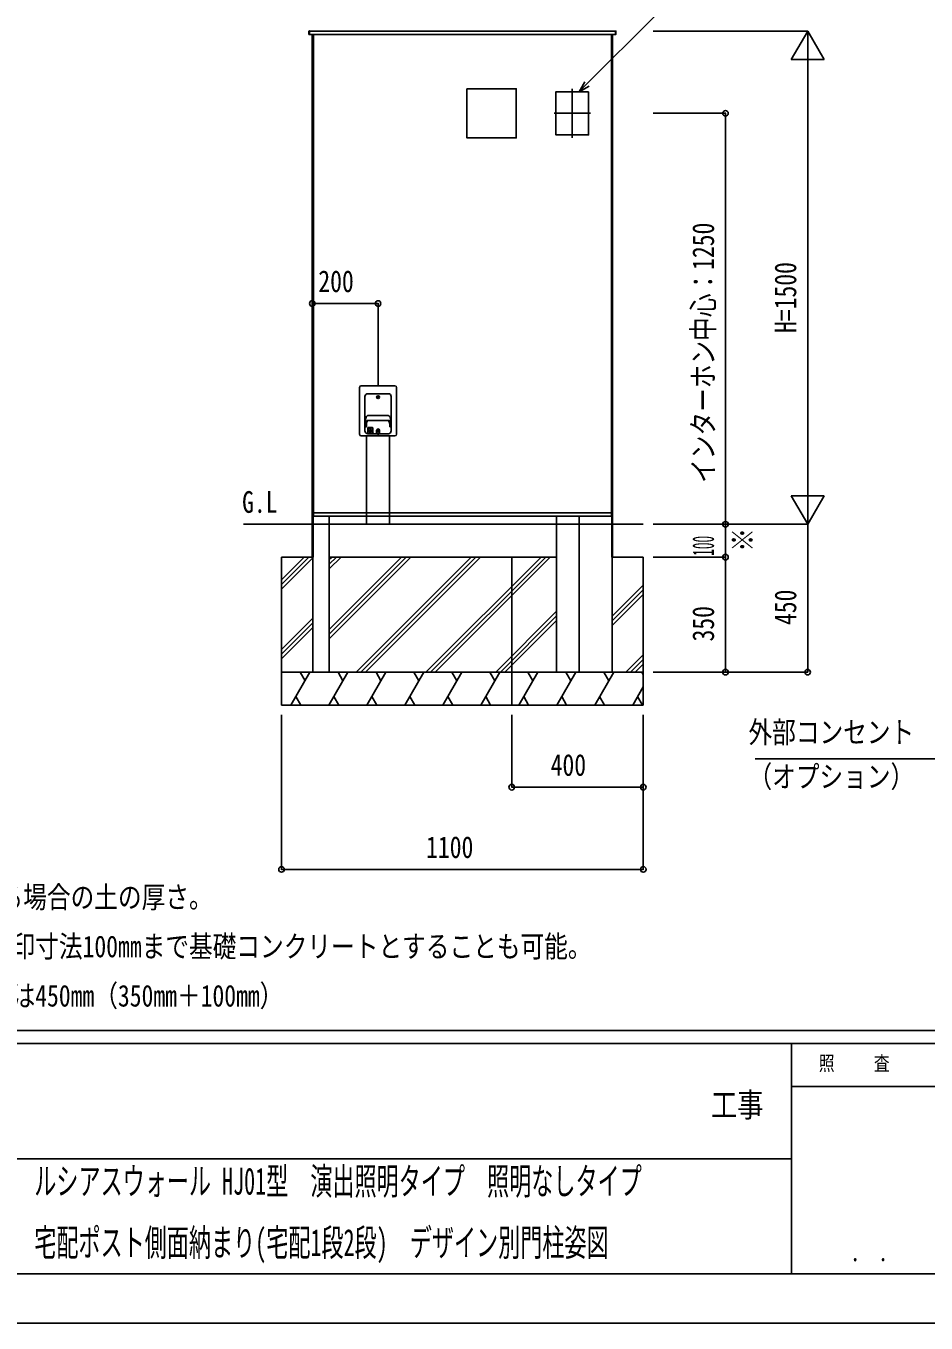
# Model space of a CAD drawing. Units: millimetres, scale not verified. Extents: x -8418 to 8410, y -5948 to 5940.
# Drawn here: x 262 to 2999, y -5940 to -1994 of the extents above; entities that cross this region are included whole.
import ezdxf
from ezdxf.enums import TextEntityAlignment as Align

# ---------------------------------------------------------------- set-up
doc = ezdxf.new("R2010")
doc.units = ezdxf.units.MM
doc.header["$LTSCALE"] = 30
for name, color, linetype in [('0-1_USER1', 3, 'Continuous'), ('0-3_YKK_13', 4, 'Continuous'), ('0-4_YKK_A1', 4, 'Continuous'), ('0-5_YKK_D', 6, 'Continuous'), ('0-6_YKK_ZWAK', 7, 'Continuous')]:
    doc.layers.add(name, color=color, linetype=linetype)
doc.styles.add('ＭＳ ゴシック', font='')
doc.styles.get('ＭＳ ゴシック').set_extended_font_data('MS Gothic')

msp = doc.modelspace()

# ---------------------------------------------------------------- linework, layer by layer
at = {"layer": '0-3_YKK_13'}
for p, q in [((1123.54, -2019.3), (1123.54, -2011.3)), ((2054.54, -2019.3), (2054.54, -2011.3)), ((1122.04, -2019.27), (1122.04, -2019.77)), ((1122.98, -2020.77), (1123.54, -2020.8)), ((1123.54, -2020.8), (1123.54, -2019.3)), ((1136.04, -2020.3), (1136.04, -3479.3)), ((2042.04, -3479.3), (2042.04, -2020.3)), ((2054.54, -2020.8), (2054.54, -2019.3)), ((2055.1, -2020.77), (2054.54, -2020.8)), ((2056.04, -2019.27), (2056.04, -2019.77)), ((1276.04, -3236.3), (1276.04, -3094.3)), ((1383.54, -3088.8), (1281.54, -3088.8)), ((1301.29, -3113.4), (1363.79, -3113.4)), ((1389.04, -3236.3), (1389.04, -3094.3)), ((1292.59, -3122.1), (1292.59, -3226.1)), ((1330.09, -3121.86), (1331.48, -3123.25)), ((1330.8, -3121.15), (1332.19, -3122.54)), ((1330.84, -3124.59), (1331.48, -3123.95)), ((1330.84, -3124.59), (1331.55, -3125.3)), ((1331.55, -3125.3), (1332.19, -3124.66)), ((1332.89, -3122.54), (1333.53, -3121.9)), ((1332.89, -3124.66), (1334.28, -3126.05)), ((1333.53, -3121.9), (1334.24, -3122.61)), ((1333.6, -3123.25), (1334.24, -3122.61)), ((1333.6, -3123.95), (1334.98, -3125.34)), ((1372.49, -3122.1), (1372.49, -3226.1)), ((1294.68, -3191.45), (1296.08, -3185.06)), ((1294.68, -3191.45), (1294.68, -3214.1)), ((1302.82, -3194.23), (1362.26, -3194.23)), ((1302.92, -3179.56), (1362.16, -3179.56)), ((1303.16, -3195.01), (1361.92, -3195.01)), ((1370.39, -3191.45), (1369, -3185.06)), ((1370.39, -3191.45), (1370.39, -3214.1)), ((1294.68, -3205.25), (1296.01, -3199.63)), ((1294.68, -3214.1), (1297.18, -3214.1)), ((1297.18, -3205.25), (1298.78, -3198.48)), ((1297.18, -3205.25), (1297.18, -3214.1)), ((1318.29, -3233.1), (1299.79, -3233.1)), ((1301.29, -3218.1), (1301.29, -3231.6)), ((1301.29, -3234.8), (1363.79, -3234.8)), ((1314.79, -3216.1), (1303.29, -3216.1)), ((1312.02, -3223.16), (1306.05, -3223.16)), ((1311.09, -3224.56), (1306.99, -3224.56)), ((1310.16, -3225.96), (1307.92, -3225.96)), ((1309.04, -3219.24), (1309.04, -3223.16)), ((1316.79, -3218.1), (1316.79, -3231.6)), ((1338.29, -3233.3), (1326.79, -3233.3)), ((1328.29, -3224.6), (1328.29, -3231.8)), ((1331.48, -3224.95), (1329.74, -3226.7)), ((1330.04, -3234.8), (1330.04, -3235.35)), ((1332.19, -3225.66), (1330.44, -3227.4)), ((1331.55, -3222.9), (1330.84, -3223.61)), ((1331.48, -3224.25), (1330.84, -3223.61)), ((1331.55, -3226.3), (1330.84, -3225.59)), ((1332.19, -3223.54), (1331.55, -3222.9)), ((1334.63, -3221.8), (1332.89, -3223.54)), ((1333.53, -3226.3), (1332.89, -3225.66)), ((1334.24, -3223.61), (1333.53, -3222.9)), ((1334.24, -3225.59), (1333.53, -3226.3)), ((1335.34, -3222.5), (1333.6, -3224.25)), ((1334.24, -3225.59), (1333.6, -3224.95)), ((1335.04, -3234.8), (1335.04, -3235.35)), ((1336.79, -3224.6), (1336.79, -3231.8)), ((1367.89, -3205.25), (1366.3, -3198.48)), ((1367.89, -3205.25), (1367.89, -3214.1)), ((1367.89, -3214.1), (1370.39, -3214.1)), ((1370.39, -3205.25), (1369.07, -3199.63)), ((1383.54, -3241.8), (1281.54, -3241.8)), ((1333.79, -3236.6), (1331.29, -3236.6))]:
    msp.add_line(p, q, dxfattribs=at)
for points in [[(1122.04, -2010.83), (1122.04, -2011.33), (1122.04, -2019.27)], [(1123.54, -2011.3), (1123.54, -2009.8), (1122.98, -2009.83)], [(2054.54, -2011.3), (2054.54, -2009.8), (2055.1, -2009.83)], [(2056.04, -2010.83), (2056.04, -2011.33), (2056.04, -2019.27)]]:
    msp.add_lwpolyline(points, dxfattribs=at)
for points in [[(1602.54, -2185.3), (1752.54, -2185.3), (1752.54, -2335.3), (1602.54, -2335.3)], [(1972.54, -2194.8), (1873.54, -2194.8), (1873.54, -2325.8), (1972.54, -2325.8)]]:
    msp.add_lwpolyline(points, close=True, dxfattribs=at)
for centre, radius in [((1332.54, -3123.6), 4.4), ((1332.54, -3123.6), 3), ((1309.04, -3222.6), 6.5), ((1332.54, -3224.6), 3.5)]:
    msp.add_circle(centre, radius, dxfattribs=at)
for centre, radius, start, end in [((1123.04, -2010.83), 1, 93.5, 180), ((2055.04, -2010.83), 1, 0, 86.5), ((1123.04, -2019.77), 1, 180, 266.5), ((2055.04, -2019.77), 1, 273.5, 0), ((1281.54, -3094.3), 5.5, 90, 180), ((1301.29, -3122.1), 8.7, 90, 180), ((1363.79, -3122.1), 8.7, 0, 90), ((1383.54, -3094.3), 5.5, 0, 90), ((1331.12, -3123.6), 0.5, 315.00003, 45), ((1332.54, -3122.19), 0.5, 224.99997, 315.00003), ((1332.54, -3125.01), 0.5, 45, 134.99997), ((1333.95, -3123.6), 0.5, 134.99997, 224.99995), ((1302.82, -3201.23), 7, 90, 166.75108), ((1302.92, -3186.56), 7, 90, 167.69136), ((1303.16, -3199.51), 4.5, 90, 166.73296), ((1361.92, -3199.51), 4.5, 13.26696, 90), ((1362.16, -3186.56), 7, 12.30859, 90), ((1362.26, -3201.23), 7, 13.24884, 90), ((1301.29, -3226.1), 8.7, 179.99998, 270), ((1299.79, -3231.6), 1.5, 270, 0.00002), ((1303.29, -3218.1), 2, 90, 180), ((1314.79, -3218.1), 2, 0.00003, 90), ((1318.29, -3231.6), 1.5, 180, 270), ((1326.79, -3231.8), 1.5, 270, 0.00002), ((1332.54, -3224.6), 4.25, 0.00003, 180), ((1331.29, -3235.35), 1.25, 180, 270), ((1331.12, -3224.6), 0.5, 315.00005, 45.00003), ((1332.54, -3223.19), 0.5, 224.99997, 315.00003), ((1332.54, -3226.01), 0.5, 45.00003, 135), ((1333.95, -3224.6), 0.5, 135, 224.99997), ((1333.79, -3235.35), 1.25, 270, 0.00002), ((1338.29, -3231.8), 1.5, 180, 270), ((1363.79, -3226.1), 8.7, 270, 0), ((1281.54, -3236.3), 5.5, 180, 270), ((1383.54, -3236.3), 5.5, 270, 0)]:
    msp.add_arc(centre, radius, start, end, dxfattribs=at)
at = {"layer": '0-4_YKK_A1'}
for p, q in [((1123.54, -2010.3), (2054.54, -2010.3)), ((1123.54, -2010.3), (1123.54, -2020.3)), ((2054.54, -2010.3), (2054.54, -2020.3)), ((1123.54, -2020.3), (2054.54, -2020.3)), ((1132.54, -2020.3), (1132.54, -3610.3)), ((1135.04, -2020.3), (1135.04, -3610.3)), ((2043.04, -2020.3), (2043.04, -3610.3)), ((2045.54, -2020.3), (2045.54, -3610.3)), ((1923.04, -2185.78), (1923.04, -2334.82)), ((1867.84, -2260.3), (1978.24, -2260.3)), ((1297.54, -3241.8), (1297.54, -3510.3)), ((1367.54, -3241.8), (1367.54, -3510.3)), ((1136.04, -3485.3), (1136.04, -3457.8)), ((2042.04, -3485.3), (2042.04, -3457.8)), ((2139.04, -3510.3), (922.85, -3510.3)), ((2042.1, -3475.3), (1136.04, -3475.3)), ((2042.04, -3485.3), (1136.04, -3485.3)), ((1184.04, -3960.3), (1184.04, -3485.3)), ((1367.54, -3510.3), (1297.54, -3510.3)), ((1970.54, -3510.3), (1900.54, -3510.3)), ((1944.04, -3960.3), (1944.04, -3485.3)), ((1039.04, -3610.3), (1039.04, -4060.3)), ((1134.04, -3610.3), (1039.04, -3610.3)), ((1039.04, -3679.29), (1108.03, -3610.3)), ((1039.04, -3693.43), (1122.17, -3610.3)), ((1039.04, -3707.57), (1134.04, -3612.57)), ((1132.54, -3610.3), (1135.04, -3610.3)), ((1134.04, -3610.3), (1134.04, -3960.3)), ((1875.54, -3610.3), (1184.04, -3610.3)), ((1184.04, -3618.02), (1191.76, -3610.3)), ((1184.04, -3830.15), (1403.89, -3610.3)), ((1184.04, -3632.16), (1205.9, -3610.3)), ((1184.04, -3844.29), (1418.03, -3610.3)), ((1184.04, -3646.3), (1220.04, -3610.3)), ((1184.04, -3858.43), (1432.17, -3610.3)), ((1266.02, -3960.3), (1616.02, -3610.3)), ((1280.16, -3960.3), (1630.16, -3610.3)), ((1294.3, -3960.3), (1644.3, -3610.3)), ((1478.15, -3960.3), (1828.15, -3610.3)), ((1492.29, -3960.3), (1842.29, -3610.3)), ((1506.44, -3960.3), (1856.44, -3610.3)), ((1739.04, -3610.3), (1739.04, -4060.3)), ((2045.54, -3610.3), (2043.04, -3610.3)), ((2044.04, -3610.3), (2044.04, -3960.3)), ((2139.04, -3610.3), (2044.04, -3610.3)), ((2139.04, -3610.3), (2139.04, -4060.3)), ((2044.04, -3790.3), (2139.04, -3695.3)), ((2044.04, -3804.45), (2139.04, -3709.45)), ((2044.04, -3818.59), (2139.04, -3723.59)), ((1690.28, -3960.3), (1875.54, -3775.05)), ((1039.04, -3891.42), (1134.04, -3796.42)), ((1039.04, -3905.56), (1134.04, -3810.56)), ((1039.04, -3919.71), (1134.04, -3824.71)), ((1704.43, -3960.3), (1875.54, -3789.19)), ((1718.57, -3960.3), (1875.54, -3803.33)), ((2086.17, -3960.3), (2139.04, -3907.44)), ((2100.32, -3960.3), (2139.04, -3921.58)), ((2114.46, -3960.3), (2139.04, -3935.72)), ((2139.04, -3960.3), (1039.04, -3960.3)), ((1067.63, -4060.3), (1125.37, -3960.3)), ((1095.37, -3960.3), (1110.37, -3986.28)), ((1134.04, -3960.3), (1184.04, -3960.3)), ((1183.1, -4060.3), (1240.84, -3960.3)), ((1210.84, -3960.3), (1225.84, -3986.28)), ((1298.57, -4060.3), (1356.31, -3960.3)), ((1326.31, -3960.3), (1341.31, -3986.28)), ((1414.04, -4060.3), (1471.78, -3960.3)), ((1441.78, -3960.3), (1456.78, -3986.28)), ((1529.51, -4060.3), (1587.25, -3960.3)), ((1557.25, -3960.3), (1572.25, -3986.28)), ((1644.98, -4060.3), (1702.72, -3960.3)), ((1672.72, -3960.3), (1687.72, -3986.28)), ((1760.45, -4060.3), (1818.19, -3960.3)), ((1788.19, -3960.3), (1803.19, -3986.28)), ((1875.92, -4060.3), (1933.66, -3960.3)), ((1903.66, -3960.3), (1918.66, -3986.28)), ((2044.04, -3960.3), (1944.04, -3960.3)), ((1991.39, -4060.3), (2049.13, -3960.3)), ((2019.13, -3960.3), (2034.13, -3986.28)), ((2134.6, -3960.3), (2139.04, -3968)), ((2106.86, -4060.3), (2139.04, -4004.57)), ((2139.04, -4060.3), (1039.04, -4060.3)), ((1097.63, -4060.3), (1082.63, -4034.32)), ((1213.1, -4060.3), (1198.1, -4034.32)), ((1328.57, -4060.3), (1313.57, -4034.32)), ((1444.04, -4060.3), (1429.04, -4034.32)), ((1559.51, -4060.3), (1544.51, -4034.32)), ((1674.98, -4060.3), (1659.98, -4034.32)), ((1790.45, -4060.3), (1775.45, -4034.32)), ((1905.92, -4060.3), (1890.92, -4034.32)), ((2021.39, -4060.3), (2006.39, -4034.32)), ((2136.86, -4060.3), (2121.86, -4034.32))]:
    msp.add_line(p, q, dxfattribs=at)
msp.add_lwpolyline([(1944.04, -3960.3), (1875.54, -3960.3), (1875.54, -3485.3)], dxfattribs=at)
at = {"layer": '0-5_YKK_D'}
for p, q in [((2169.04, -2010.3), (2640.04, -2010.3)), ((2639.04, -2010.3), (2589.04, -2096.9)), ((2639.04, -2010.3), (2689.04, -2096.9)), ((2639.04, -2010.3), (2639.04, -2183.51)), ((2589.04, -2096.9), (2689.04, -2096.9)), ((2639.04, -2110.3), (2639.04, -3410.3)), ((2169.04, -2260.3), (2390.04, -2260.3)), ((2389.04, -2260.3), (2389.04, -3510.3)), ((1332.54, -2838.8), (1132.54, -2838.8)), ((1332.54, -3087.8), (1332.54, -2837.8)), ((2639.04, -3510.3), (2639.04, -3337.09)), ((2639.04, -3510.3), (2589.04, -3423.7)), ((2689.04, -3423.7), (2589.04, -3423.7)), ((2639.04, -3510.3), (2689.04, -3423.7)), ((2169.04, -3510.3), (2640.04, -3510.3)), ((2169.04, -3510.3), (2390.04, -3510.3)), ((2169.04, -3510.3), (2390.04, -3510.3)), ((2169.04, -3510.3), (2640.04, -3510.3)), ((2389.04, -3610.3), (2389.04, -3510.3)), ((2639.04, -3510.3), (2639.04, -3960.3)), ((2169.04, -3610.3), (2390.04, -3610.3)), ((2169.04, -3610.3), (2390.04, -3610.3)), ((2389.04, -3610.3), (2389.04, -3960.3)), ((2169.04, -3960.3), (2640.04, -3960.3)), ((2169.04, -3960.3), (2390.04, -3960.3)), ((1039.04, -4090.3), (1039.04, -4561.3)), ((1739.04, -4090.3), (1739.04, -4311.3)), ((2139.04, -4090.3), (2139.04, -4561.3)), ((2139.04, -4090.3), (2139.04, -4311.3)), ((2139.04, -4310.3), (1739.04, -4310.3)), ((2139.04, -4560.3), (1039.04, -4560.3))]:
    msp.add_line(p, q, dxfattribs=at)
for points in [[(1943.65, -2194.8), (1967.69, -2170.76), (2379.03, -1759.42), (2918.86, -1759.14)], [(1974.13, -2177.2), (1943.65, -2194.8), (1961.25, -2164.32)], [(3666.04, -3166.98), (3650.07, -3197), (3103.87, -4224.25), (2479.58, -4224.25)]]:
    msp.add_lwpolyline(points, dxfattribs=at)
for centre in [(2389.04, -2260.3), (1132.54, -2838.8), (1332.54, -2838.8), (2389.04, -3510.3), (2389.04, -3510.3), (2389.04, -3610.3), (2389.04, -3610.3), (2389.04, -3960.3), (2639.04, -3960.3), (1739.04, -4310.3), (2139.04, -4310.3), (1039.04, -4560.3), (2139.04, -4560.3)]:
    msp.add_circle(centre, 8.5, dxfattribs=at)
at = {"layer": '0-6_YKK_ZWAK'}
for p, q in [((7790.04, -5050.3), (-7809.96, -5050.3)), ((2590.04, -5090.3), (-9.96, -5090.3)), ((3970.04, -5220.3), (2590.04, -5220.3)), ((-9.96, -5440.3), (2590.04, -5440.3)), ((-9.96, -5790.3), (2590.04, -5790.3)), ((2590.04, -5790.3), (3970.04, -5790.3))]:
    msp.add_line(p, q, dxfattribs=at)
msp.add_lwpolyline([(-8410, -5940.3), (8410, -5940.3), (8410, 5939.7), (-8410, 5939.7)], close=True, dxfattribs=at)
msp.add_lwpolyline([(3970.04, -5090.3), (2590.04, -5090.3), (2590.04, -5790.3)], dxfattribs=at)

# ---------------------------------------------------------------- texts
at = {"layer": '0-1_USER1', "style": 'ＭＳ ゴシック'}
for s, height, width, p in [('G.L', 65.98, 0.8, (919.17, -3495.36)), ('※印寸法100mmは植栽植え込みとする場合の土の厚さ。', 65.98, 0.8, (-934, -4697.3)), ('\u3000植栽植え込みをしない場合は、※印寸法100㎜まで基礎コンクリートとすることも可能。', 65.98, 0.8, (-934, -4847.3)), ('\u3000この場合、基礎コンクリート深さは450mm（350mm＋100mm）', 65.98, 0.8, (-934, -4997.3)), ('ルシアスウォール HJ01型\u3000演出照明タイプ\u3000照明なしタイプ\u3000', 82.11, 0.6, (287, -5574.3)), ('宅配ポスト側面納まり(宅配1段2段)\u3000デザイン別門柱姿図', 82.11, 0.6, (287, -5760.97))]:
    msp.add_text(s, height=height, dxfattribs=dict(at, width=width)).set_placement(p, align=Align.BOTTOM_LEFT)
at = {"layer": '0-5_YKK_D', "style": 'ＭＳ ゴシック'}
for s, width, p in [('インターホン中心：1250', 0.8, (2374.04, -3384.5)), ('H=1500', 0.8, (2624.04, -2928.3)), ('100', 0.45, (2374.04, -3606.2)), ('※', 0.8, (2494.04, -3593.9)), ('450', 0.8, (2624.04, -3816.9)), ('350', 0.8, (2374.04, -3866.9))]:
    msp.add_text(s, height=65.98, rotation=90, dxfattribs=dict(at, width=width)).set_placement(p, align=Align.BOTTOM_LEFT)
at = {"layer": '0-5_YKK_D', "style": 'ＭＳ ゴシック', "width": 0.8}
for s, p in [('200', (1150.94, -2823.8)), ('外部コンセント', (2459.04, -4195.56)), ('400', (1857.44, -4295.3)), ('（オプション）', (2459.04, -4330.56)), ('1100', (1478.64, -4545.3))]:
    msp.add_text(s, height=65.98, dxfattribs=at).set_placement(p, align=Align.BOTTOM_LEFT)
at = {"layer": '0-6_YKK_ZWAK', "style": 'ＭＳ ゴシック', "width": 0.8}
for s, height, p in [('照     査', 43.99, (2672.84, -5185.3)), ('工事', 73.31, (2344.67, -5335.23)), ('． ．', 51.83, (2770, -5769))]:
    msp.add_text(s, height=height, dxfattribs=at).set_placement(p, align=Align.BOTTOM_LEFT)

doc.saveas('drawing.dxf')
